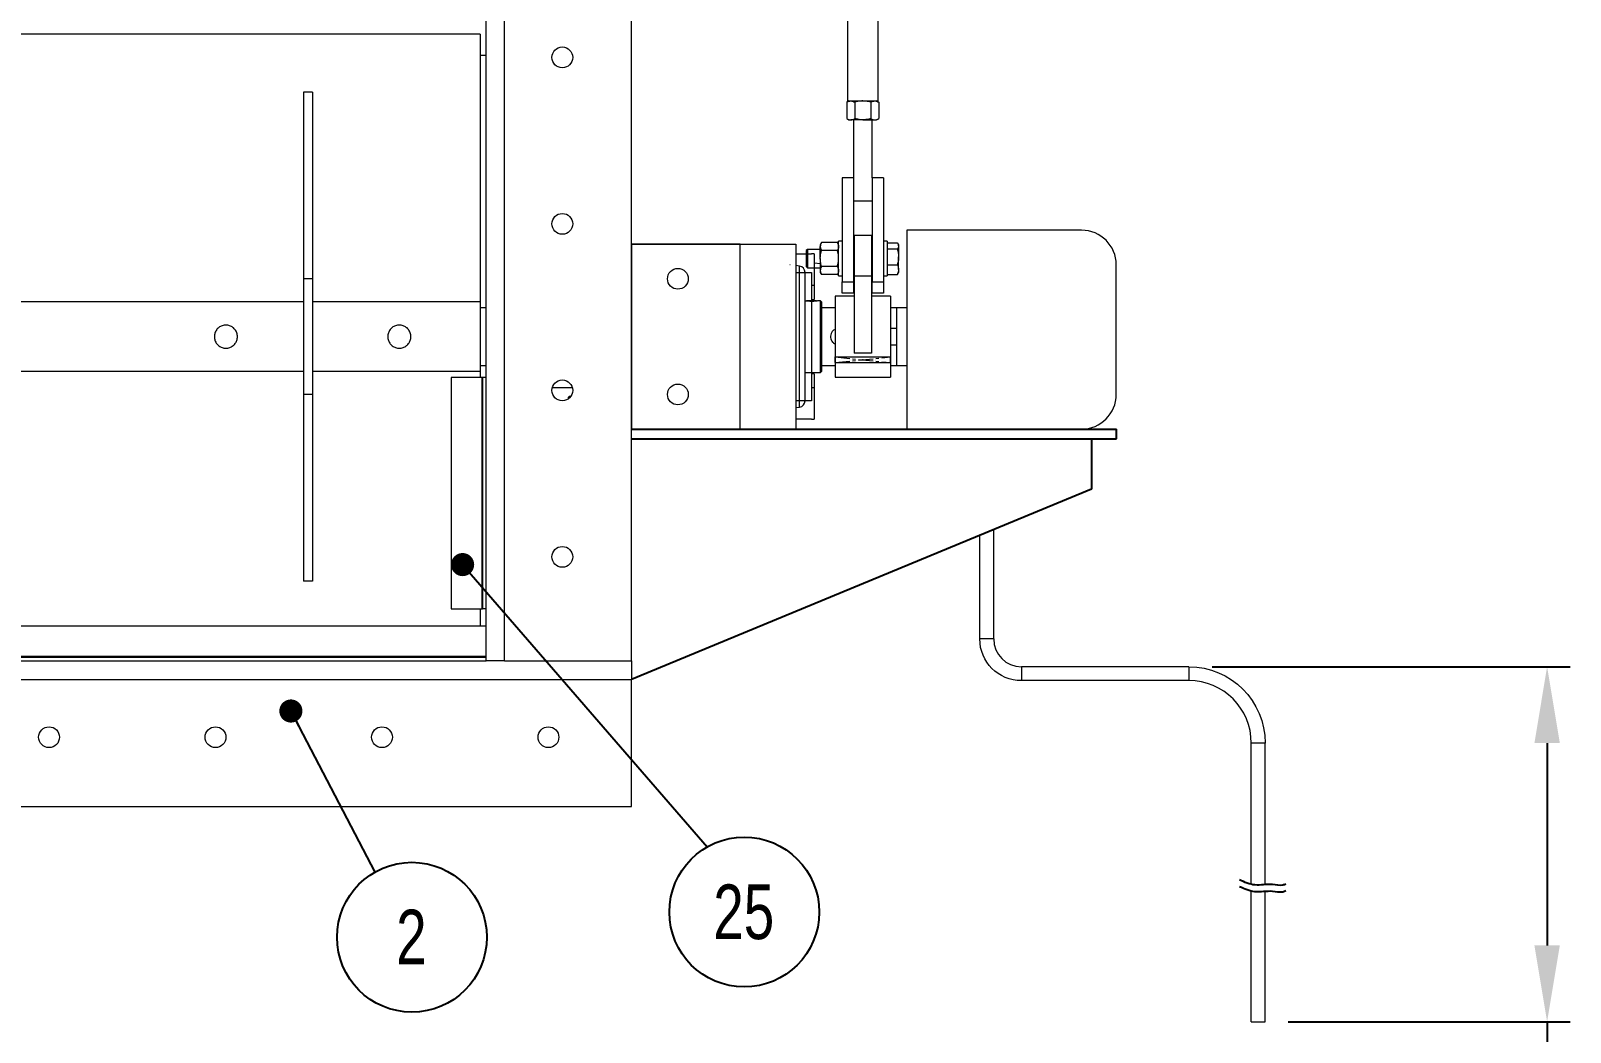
# Model space of a CAD drawing. Header units: millimetres. Extents: x 953 to 17674, y 376 to 6295.
# Drawn here: x 2874 to 4206, y 3808 to 4674 of the extents above; entities that cross this region are included whole.
import ezdxf

# ---------------------------------------------------------------- set-up
doc = ezdxf.new("R2010")
doc.units = ezdxf.units.MM
doc.linetypes.add('CENTERX2', pattern=[20.32, 12.7, -2.54, 2.54, -2.54])
doc.layers.add('SHEET', color=179, linetype='Continuous')
doc.styles.add('SLDTEXTSTYLE0', font='TXT', dxfattribs={"width": 0.75})
doc.styles.get("Standard").update_dxf_attribs({"font": 'arial.ttf'})
doc.dimstyles.new('Copy of ISO-25', dxfattribs={"dimscale": 20, "dimtxt": 3.5, "dimasz": 3.302, "dimexe": 1, "dimexo": 1, "dimgap": 1.524, "dimtad": 1, "dimtih": 1, "dimtoh": 1, "dimlfac": 20, "dimzin": 0, "dimtxsty": 'Standard', "dimcen": 2.5, "dimazin": 0, "dimtfac": 1, "dimtmove": 0, "dimatfit": 3, "dimfxl": 1, "dimtzin": 0, "dimarcsym": 0})
doc.dimstyles.new('SLDDIMSTYLE1', dxfattribs={"dimtxt": 0.18, "dimasz": 3.302, "dimexe": 0, "dimexo": 0.0625, "dimgap": 0, "dimtad": 0, "dimtih": 1, "dimtoh": 1, "dimdec": 0, "dimrnd": 1e-09, "dimzin": 0, "dimdsep": 46, "dimtxsty": 'Standard', "dimsah": 1, "dimcen": 0.09, "dimadec": 0, "dimazin": 0, "dimtfac": 3.302, "dimtdec": 0, "dimtofl": 0, "dimtmove": 0, "dimatfit": 3, "dimfxl": 1, "dimfrac": 2, "dimtolj": 1, "dimtzin": 0, "dimarcsym": 0})

# ---------------------------------------------------------------- blocks, each defined once
blk = doc.blocks.new('*D4')
at = {"color": 0, "lineweight": -2, "transparency": 16777216}
for p, q in [((3895.9, 4123.9), (4205.8, 4123.9)), ((4185.8, 4057.8), (4185.8, 3882.9)), ((3961.9, 3816.9), (4205.8, 3816.9)), ((4185.8, 3816.9), (4185.8, 3605.1)), ((4185.8, 3605.1), (3953.1, 3605.1))]:
    blk.add_line(p, q, dxfattribs=at)
at = {"color": 0, "transparency": 16777216}
for points in [[(4174.8, 4057.8), (4196.8, 4057.8), (4185.8, 4123.9)], [(4174.8, 3882.9), (4196.8, 3882.9), (4185.8, 3816.9)]]:
    blk.add_solid(points, dxfattribs=at)
at = {"layer": 'Defpoints', "color": 0, "transparency": 16777216}
for p in [(3875.9, 4123.9), (3941.9, 3816.9), (4185.8, 3816.9)]:
    blk.add_point(p, dxfattribs=at)
at = {"color": 0, "transparency": 16777216, "insert": (4054.2, 3671.3), "char_height": 70, "attachment_point": 5}
blk.add_mtext('1400', dxfattribs=at)

msp = doc.modelspace()

# ---------------------------------------------------------------- linework, layer by layer
at = {"linetype": 'Continuous', "lineweight": 20}
for p, q in [((3267.84457, 4128.92175), (3267.84457, 5748.92172)), ((3283.8446, 4128.92175), (3283.8446, 5748.92172)), ((3393.84461, 4128.92175), (3393.84461, 5748.92172)), ((3580.4447, 5436.52169), (3580.4447, 4613.27429)), ((3607.14448, 4613.27429), (3607.14448, 5432.42169)), ((3262.84458, 4670.92175), (1652.84466, 4670.92175)), ((3262.84458, 4670.92175), (3262.84458, 4439.42173)), ((3262.84458, 4652.75015), (3267.84457, 4652.75015)), ((3117.8446, 4620.92174), (3109.84459, 4620.92174)), ((3109.84459, 4620.92174), (3109.84459, 4459.42171)), ((3117.8446, 4620.92174), (3117.8446, 4459.42171)), ((3581.79462, 4613.27429), (3579.93806, 4612.20254)), ((3579.93806, 4612.20254), (3579.93806, 4597.94612)), ((3580.4447, 4613.27429), (3607.14448, 4613.27429)), ((3586.86626, 4612.20254), (3586.86626, 4597.94612)), ((3600.72267, 4612.20254), (3600.72267, 4597.94612)), ((3607.65088, 4612.20254), (3605.79455, 4613.27429)), ((3607.65088, 4612.20254), (3607.65088, 4597.94612)), ((3579.93806, 4597.94612), (3581.79462, 4596.87431)), ((3581.79462, 4596.87431), (3583.40228, 4596.87431)), ((3593.79447, 4596.87431), (3583.40228, 4596.87431)), ((3585.79457, 4596.87431), (3585.79457, 4546.8743)), ((3593.79447, 4596.87431), (3604.18689, 4596.87431)), ((3601.7946, 4546.8743), (3601.7946, 4596.87431)), ((3604.18689, 4596.87431), (3605.79455, 4596.87431)), ((3605.79455, 4596.87431), (3607.65088, 4597.94612)), ((3575.89448, 4546.8743), (3575.89448, 4456.87433)), ((3585.89447, 4546.8743), (3575.89448, 4546.8743)), ((3585.89447, 4546.8743), (3585.89447, 4456.87433)), ((3611.79459, 4546.8743), (3601.7946, 4546.8743)), ((3601.7946, 4546.8743), (3601.7946, 4456.87433)), ((3611.79459, 4546.8743), (3611.79459, 4456.87433)), ((3585.89447, 4526.87432), (3601.7946, 4526.87432)), ((3393.84461, 4489.42177), (3535.84469, 4489.42177)), ((3393.84461, 4489.42174), (3393.84461, 4329.42175)), ((3487.84459, 4489.42174), (3393.84461, 4489.42174)), ((3487.84459, 4329.42175), (3487.84459, 4489.42174)), ((3487.84459, 4489.42174), (3497.0014, 4489.42174)), ((3487.84459, 4489.42174), (3497.0014, 4489.42174)), ((3535.84469, 4489.42177), (3535.84469, 4329.42178)), ((3558.06649, 4490.73072), (3556.99456, 4488.87433)), ((3556.99456, 4488.87433), (3556.99456, 4487.26662)), ((3571.82277, 4490.73072), (3558.06649, 4490.73072)), ((3572.89469, 4488.87433), (3571.82277, 4490.73072)), ((3575.89448, 4491.8743), (3572.89469, 4491.8743)), ((3572.89469, 4476.87431), (3572.89469, 4491.8743)), ((3601.34447, 4496.87435), (3586.3446, 4496.87435)), ((3586.3446, 4496.87435), (3586.3446, 4461.70678)), ((3601.34447, 4496.87435), (3601.34447, 4461.70678)), ((3614.79461, 4491.8743), (3611.79459, 4491.8743)), ((3614.79461, 4491.8743), (3614.79461, 4490.73769)), ((3614.79461, 4490.73769), (3614.79461, 4461.87432)), ((3614.79461, 4490.61056), (3623.72267, 4490.61056)), ((3624.7946, 4488.87433), (3624.22645, 4489.85817)), ((3624.7946, 4487.96501), (3624.7946, 4488.87433)), ((3624.7946, 4487.96501), (3624.7946, 4478.45139)), ((3535.84469, 4480.92179), (3549.44456, 4480.92179)), ((3545.89618, 4484.87433), (3544.79468, 4483.77283)), ((3544.79468, 4483.77283), (3544.79468, 4483.2501)), ((3544.79468, 4483.2501), (3544.79468, 4469.97585)), ((3556.99456, 4484.87433), (3545.89618, 4484.87433)), ((3545.89618, 4484.87433), (3545.89618, 4484.26815)), ((3545.89618, 4484.26815), (3545.89618, 4468.87435)), ((3551.84472, 4480.92179), (3549.44456, 4480.92179)), ((3551.84472, 4480.92179), (3551.84472, 4453.60808)), ((3556.99456, 4476.87431), (3556.99456, 4487.26662)), ((3556.99456, 4476.87431), (3556.99456, 4466.482)), ((3571.82277, 4483.80252), (3558.06649, 4483.80252)), ((3572.89469, 4461.87432), (3572.89469, 4476.87431)), ((3586.3446, 4484.87433), (3585.89447, 4484.87433)), ((3601.7946, 4484.87433), (3601.34447, 4484.87433)), ((3614.79461, 4485.31951), (3623.72267, 4485.31951)), ((3624.7946, 4467.36069), (3624.7946, 4478.45139)), ((3539.01899, 4470.40643), (3535.84469, 4470.82432)), ((3535.84469, 4464.92176), (3549.44456, 4464.92176)), ((3539.01899, 4409.42173), (3539.01899, 4470.40643)), ((3543.84458, 4409.42173), (3543.84458, 4464.90391)), ((3544.79468, 4469.97585), (3545.89618, 4468.87435)), ((3545.89618, 4468.87435), (3556.99456, 4468.87435)), ((3549.44456, 4464.92176), (3549.44456, 4353.92176)), ((3557.19984, 4472.22577), (3551.84472, 4472.93078)), ((3556.99456, 4466.482), (3556.99456, 4464.87435)), ((3556.99456, 4464.87435), (3558.06649, 4463.0179)), ((3571.82277, 4469.9461), (3558.06649, 4469.9461)), ((3571.82277, 4463.0179), (3558.06649, 4463.0179)), ((3571.82277, 4463.0179), (3572.89469, 4464.87435)), ((3572.89469, 4461.87432), (3575.89448, 4461.87432)), ((3585.89447, 4468.87435), (3586.3446, 4468.87435)), ((3601.34447, 4461.70678), (3586.3446, 4461.70678)), ((3586.3446, 4461.70678), (3586.3446, 4395.18746)), ((3601.34447, 4468.87435), (3601.7946, 4468.87435)), ((3601.34447, 4461.70678), (3601.34447, 4395.18746)), ((3611.79459, 4461.87432), (3614.79461, 4461.87432)), ((3614.79461, 4471.58327), (3623.72267, 4471.58327)), ((3614.79461, 4463.13812), (3623.72267, 4463.13812)), ((3623.72267, 4463.13812), (3624.10557, 4463.90601)), ((3624.22645, 4463.89045), (3624.7946, 4464.87435)), ((3624.7946, 4467.36069), (3624.7946, 4464.87435)), ((3117.8446, 4459.42171), (3109.84459, 4459.42171)), ((3109.84459, 4459.42171), (3109.84459, 4359.42175)), ((3117.8446, 4459.42171), (3117.8446, 4359.42175)), ((3551.84472, 4453.60808), (3549.44456, 4453.60808)), ((3551.84472, 4453.60808), (3551.84472, 4441.56723)), ((3575.89448, 4456.87433), (3585.89447, 4456.87433)), ((3575.89448, 4446.87434), (3575.89448, 4456.87433)), ((3585.89447, 4456.87433), (3585.89447, 4446.87434)), ((3601.7946, 4456.87433), (3611.79459, 4456.87433)), ((3601.7946, 4446.87434), (3601.7946, 4456.87433)), ((3611.79459, 4456.87433), (3611.79459, 4446.87434)), ((3109.84459, 4439.42173), (2789.84467, 4439.42173)), ((3262.84458, 4439.42173), (3117.8446, 4439.42173)), ((3262.84458, 4439.42173), (3262.84458, 4409.42173)), ((3545.12108, 4440.32173), (3544.95991, 4440.16038)), ((3553.76804, 4440.32173), (3545.12108, 4440.32173)), ((3549.44456, 4441.79805), (3551.84472, 4441.56723)), ((3553.9316, 4440.15818), (3553.76804, 4440.32173)), ((3557.34456, 4440.32173), (3555.11582, 4440.32173)), ((3558.44462, 4439.22173), (3557.34456, 4440.32173)), ((3557.34456, 4409.42173), (3557.34456, 4440.32173)), ((3558.44462, 4409.42173), (3558.44462, 4439.22173)), ((3586.3446, 4444.42173), (3569.84461, 4444.42173)), ((3569.84461, 4444.42173), (3569.84461, 4374.42174)), ((3585.89447, 4446.87434), (3575.89448, 4446.87434)), ((3617.84446, 4444.42173), (3601.34447, 4444.42173)), ((3611.79459, 4446.87434), (3601.7946, 4446.87434)), ((3617.84446, 4444.42173), (3617.84446, 4374.42174)), ((3267.84457, 4434.42174), (3262.84458, 4434.42174)), ((3569.84461, 4434.42174), (3558.44462, 4434.42174)), ((3631.8183, 4434.42174), (3617.84446, 4434.42174)), ((3622.84458, 4434.42174), (3622.84458, 4416.42173)), ((3262.84458, 4409.42173), (3262.84458, 4379.42173)), ((3539.01899, 4348.43706), (3539.01899, 4409.42173)), ((3543.84458, 4353.93959), (3543.84458, 4409.42173)), ((3557.34456, 4378.52173), (3557.34456, 4409.42173)), ((3558.44462, 4379.62174), (3558.44462, 4409.42173)), ((3622.84458, 4416.42173), (3617.84446, 4416.42173)), ((3622.84458, 4416.42173), (3622.84458, 4402.42173)), ((3601.34447, 4395.18746), (3586.3446, 4395.18746)), ((3617.84446, 4402.42173), (3622.84458, 4402.42173)), ((3622.84458, 4402.42173), (3622.84458, 4384.42173)), ((3262.84458, 4384.42173), (3267.84457, 4384.42173)), ((3558.44462, 4384.42173), (3569.84461, 4384.42173)), ((3569.84458, 4386.88911), (3569.84458, 4391.80402)), ((3569.84458, 4391.80402), (3617.84458, 4391.80402)), ((3569.84458, 4386.88911), (3617.84458, 4386.88911)), ((3617.84446, 4384.42173), (3631.8183, 4384.42173)), ((3617.84458, 4386.88911), (3617.84458, 4391.80402)), ((2789.84467, 4379.42173), (3109.84459, 4379.42173)), ((3117.8446, 4379.42173), (3262.84458, 4379.42173)), ((3237.8446, 4373.92174), (3237.8446, 4173.92175)), ((3264.10796, 4373.92174), (3237.8446, 4373.92174)), ((3262.84458, 4379.42173), (3262.84458, 4373.92174)), ((3264.84455, 4373.92174), (3264.10796, 4373.92174)), ((3264.10796, 4373.92174), (3264.10796, 4173.92175)), ((3267.84457, 4373.92174), (3264.84455, 4373.92174)), ((3264.84455, 4373.92174), (3264.84455, 4173.92175)), ((3543.84458, 4378.52173), (3557.34456, 4378.52173)), ((3551.84472, 4377.27632), (3549.44456, 4377.04547)), ((3551.84472, 4377.27632), (3551.84472, 4365.23547)), ((3557.34456, 4378.52173), (3558.44462, 4379.62174)), ((3569.84461, 4374.42174), (3617.84446, 4374.42174)), ((3117.8446, 4359.42175), (3109.84459, 4359.42175)), ((3109.84459, 4359.42175), (3109.84459, 4197.92175)), ((3117.8446, 4359.42175), (3117.8446, 4197.92175)), ((3325.19878, 4365.42174), (3342.49045, 4365.42174)), ((3339.8086, 4357.70475), (3338.84455, 4356.74077)), ((3338.84455, 4356.74077), (3338.84455, 4355.43843)), ((3341.17831, 4357.70475), (3339.8086, 4357.70475)), ((3339.8086, 4357.70475), (3339.8086, 4356.1815)), ((3551.84472, 4365.23547), (3549.44456, 4365.23547)), ((3551.84472, 4365.23547), (3551.84472, 4337.92176)), ((3549.44456, 4353.92176), (3535.84469, 4353.92176)), ((3535.84469, 4348.01916), (3539.01899, 4348.43706)), ((3393.84461, 4329.42175), (3487.84459, 4329.42175)), ((3497.0014, 4329.42178), (3487.84459, 4329.42178)), ((3535.84469, 4329.42178), (3487.84459, 4329.42178)), ((3497.0014, 4329.42175), (3487.84459, 4329.42175)), ((3549.44456, 4337.92176), (3535.84469, 4337.92176)), ((3549.44456, 4337.92176), (3551.84472, 4337.92176)), ((3117.8446, 4197.92175), (3109.84459, 4197.92175)), ((3237.8446, 4173.92175), (3264.10796, 4173.92175)), ((3262.84458, 4173.92175), (3262.84458, 4158.92175)), ((3264.10796, 4173.92175), (3264.84455, 4173.92175)), ((3267.84457, 4173.92175), (3264.84455, 4173.92175)), ((3267.84457, 4158.92175), (1647.84466, 4158.92175)), ((3267.84457, 4132.65835), (1647.84466, 4132.65835)), ((3267.84457, 4131.92176), (1647.84466, 4131.92176)), ((1647.84466, 4128.92175), (3267.84457, 4128.92175)), ((3283.8446, 4128.92175), (3267.84457, 4128.92175)), ((3283.8446, 4128.92175), (3393.84461, 4128.92175)), ((3393.84461, 4128.92175), (3393.84461, 4112.92175)), ((1521.84466, 4112.92175), (3393.84461, 4112.92175)), ((3393.84461, 4002.92175), (3393.84461, 4112.92175)), ((1521.84466, 4002.92175), (3393.84461, 4002.92175))]:
    msp.add_line(p, q, dxfattribs=at)
at = {"color": 0, "linetype": 'Continuous', "lineweight": 0, "extrusion": (2e-16, 1, -2e-16)}
for p, q in [((3631.8183, 4501.49061), (3631.8183, 4329.42178)), ((3783.04922, 4501.49061), (3631.8183, 4501.49061)), ((3813.04922, 4359.42178), (3813.04922, 4471.49061)), ((3631.8183, 4329.42178), (3783.04922, 4329.42178))]:
    msp.add_line(p, q, dxfattribs=at)
at = {"linetype": 'CENTERX2', "lineweight": 20}
for p, q in [((3569.84458, 4386.88911), (3617.84458, 4391.80402)), ((3569.84458, 4391.80402), (3617.84458, 4386.88911))]:
    msp.add_line(p, q, dxfattribs=at)
for p, q in [((3393.84461, 4329.42175), (3813.26576, 4329.42175)), ((3813.26576, 4321.0342), (3813.26576, 4329.42175)), ((3393.84461, 4321.0342), (3813.26576, 4321.0342)), ((3791.7305, 4321.0342), (3791.7305, 4277.45679)), ((3791.7305, 4277.45679), (3393.84461, 4112.92175))]:
    msp.add_line(p, q)
at = {"color": 0, "linetype": 'Continuous', "lineweight": 0, "extrusion": (1, -3.83697e-16, -2e-16)}
for p, q in [((3695.02749, 4147.88453), (3695.02749, 4237.46785)), ((3707.02749, 4147.88453), (3707.02749, 4242.43013)), ((3707.02749, 4147.88453), (3695.02749, 4147.88453)), ((3731.02749, 4123.88453), (3731.02749, 4111.88453)), ((3875.89899, 4123.88453), (3731.02749, 4123.88453)), ((3875.89899, 4123.88453), (3875.89899, 4111.88453)), ((3875.89899, 4111.88453), (3731.02749, 4111.88453)), ((3941.89899, 4057.88453), (3929.89899, 4057.88453)), ((3929.89899, 3935.67354), (3929.89899, 4057.88453)), ((3941.89899, 3935.38673), (3941.89899, 4057.88453)), ((3929.89899, 3816.8992), (3929.89899, 3929.76041)), ((3941.89899, 3816.8992), (3941.89899, 3929.47361)), ((3929.89899, 3816.8992), (3941.89899, 3816.8992))]:
    msp.add_line(p, q, dxfattribs=at)
at = {"linetype": 'Continuous', "lineweight": 20}
for centre in [(3333.84459, 4650.92173), (3333.84459, 4506.92173), (3433.84459, 4459.42174), (3333.84459, 4362.92174), (3433.84459, 4359.42174), (3333.84459, 4218.92175), (2889.84461, 4062.92175), (3033.8446, 4062.92175), (3177.8446, 4062.92175), (3321.84459, 4062.92175)]:
    msp.add_circle(centre, 9, dxfattribs=at)
at = {"color": 0, "linetype": 'Continuous', "lineweight": 0}
for centre, radius, start, end in [((3783.04922, 4471.49061), 30, 0, 90), ((3783.04922, 4359.42178), 30, 270, 0), ((3731.02749, 4147.88453), 24, 180, 270), ((3875.89899, 4057.88453), 54, 0, 90)]:
    msp.add_arc(centre, radius, start, end, dxfattribs=at)
at = {"linetype": 'Continuous', "lineweight": 20}
for centre, start, end in [((3538.29458, 4464.90389), 0, 82.5), ((3538.29458, 4353.93959), 277.5, 0)]:
    msp.add_arc(centre, 5.55, start, end, dxfattribs=at)
at = {"color": 0, "linetype": 'Continuous', "lineweight": 0, "extrusion": (-2e-16, -2e-16, -1)}
for centre, radius, start, end in [((-3731.02749, 4147.88453), 36, 270, 0), ((-3875.89899, 4057.88453), 66, 90, 180)]:
    msp.add_arc(centre, radius, start, end, dxfattribs=at)
at = {"linetype": 'Continuous', "lineweight": 20}
for points, knots in [([(3579.93806, 4612.20254), (3580.5007, 4612.5021), (3581.63629, 4613.1067), (3582.81006, 4613.21809), (3583.40228, 4613.27429)], [0, 0, 0, 0, 0.4954624098, 1, 1, 1, 1]), ([(3583.40228, 4613.27429), (3583.48437, 4613.27303), (3584.10603, 4613.26349), (3585.27866, 4613.02919), (3586.33384, 4612.47976), (3586.86626, 4612.20254)], [0, 0, 0, 0, 0.0700915077, 0.5307936586, 1, 1, 1, 1]), ([(3593.79447, 4613.27429), (3593.16451, 4613.25838), (3590.81943, 4613.19915), (3588.53617, 4612.62353), (3586.86626, 4612.20254)], [0, 0, 0, 0, 0.26863003178, 1, 1, 1, 1]), ([(3600.72267, 4612.20254), (3600.14105, 4612.36433), (3597.88272, 4612.99252), (3595.53646, 4613.15423), (3593.79447, 4613.27429)], [0, 0, 0, 0, 0.257546724, 1, 1, 1, 1]), ([(3600.72267, 4612.20254), (3601.28531, 4612.5021), (3602.42089, 4613.1067), (3603.59468, 4613.21809), (3604.18689, 4613.27429)], [0, 0, 0, 0, 0.4954660361, 1, 1, 1, 1]), ([(3604.18689, 4613.27429), (3604.26898, 4613.27303), (3604.89058, 4613.26349), (3606.06333, 4613.02917), (3607.11847, 4612.47976), (3607.65088, 4612.20254)], [0, 0, 0, 0, 0.070098347, 0.5307898791, 1, 1, 1, 1]), ([(3579.93806, 4597.94612), (3580.5007, 4597.64657), (3581.63629, 4597.04197), (3582.81007, 4596.93053), (3583.40228, 4596.87431)], [0, 0, 0, 0, 0.4954620612, 1, 1, 1, 1]), ([(3583.40228, 4596.87431), (3583.48437, 4596.87559), (3584.10603, 4596.8853), (3585.27867, 4597.11933), (3586.33385, 4597.66885), (3586.86626, 4597.94612)], [0, 0, 0, 0, 0.0700915245, 0.5307922944, 1, 1, 1, 1]), ([(3593.79447, 4596.87431), (3593.16451, 4596.89022), (3590.81943, 4596.94945), (3588.53617, 4597.5251), (3586.86626, 4597.94612)], [0, 0, 0, 0, 0.2686295941, 1, 1, 1, 1]), ([(3600.72267, 4597.94612), (3600.14105, 4597.78433), (3597.88272, 4597.15614), (3595.53646, 4596.9944), (3593.79447, 4596.87431)], [0, 0, 0, 0, 0.2575464652, 1, 1, 1, 1]), ([(3600.72267, 4597.94612), (3601.28531, 4597.64657), (3602.42089, 4597.04197), (3603.59468, 4596.93053), (3604.18689, 4596.87431)], [0, 0, 0, 0, 0.49546568754, 1, 1, 1, 1]), ([(3604.18689, 4596.87431), (3604.26898, 4596.87559), (3604.89058, 4596.88529), (3606.06334, 4597.11934), (3607.11847, 4597.66885), (3607.65088, 4597.94612)], [0, 0, 0, 0, 0.07009836384, 0.53078851489, 1, 1, 1, 1]), ([(3558.06649, 4490.73072), (3557.76689, 4490.16815), (3557.16218, 4489.0327), (3557.05077, 4487.85887), (3556.99456, 4487.26662)], [0, 0, 0, 0, 0.49545562248, 1, 1, 1, 1]), ([(3571.82277, 4490.73072), (3572.12237, 4490.16815), (3572.72707, 4489.0327), (3572.83848, 4487.85887), (3572.89469, 4487.26662)], [0, 0, 0, 0, 0.49545562248, 1, 1, 1, 1]), ([(3623.72267, 4490.61056), (3623.85363, 4490.42816), (3624.22727, 4489.90774), (3624.68343, 4489.02651), (3624.75738, 4488.3204), (3624.7946, 4487.96501)], [0, 0, 0, 0, 0.21136422638, 0.60307604257, 1, 1, 1, 1]), ([(3624.7946, 4487.96501), (3624.78274, 4487.75699), (3624.73168, 4486.86179), (3624.16086, 4485.98928), (3623.72267, 4485.31951)], [0, 0, 0, 0, 0.2323627422, 1, 1, 1, 1]), ([(3556.99456, 4487.26662), (3556.99589, 4487.18451), (3557.00592, 4486.56272), (3557.23941, 4485.39028), (3557.78912, 4484.335), (3558.06649, 4483.80252)], [0, 0, 0, 0, 0.07009521932, 0.53078519315, 1, 1, 1, 1]), ([(3556.99456, 4476.87431), (3557.01051, 4477.50429), (3557.0699, 4479.84937), (3557.64551, 4482.13263), (3558.06649, 4483.80252)], [0, 0, 0, 0, 0.2686385884, 1, 1, 1, 1]), ([(3558.06649, 4469.9461), (3557.90461, 4470.52775), (3557.2761, 4472.78601), (3557.11452, 4475.13232), (3556.99456, 4476.87431)], [0, 0, 0, 0, 0.25756158633, 1, 1, 1, 1]), ([(3572.89469, 4487.26662), (3572.89337, 4487.18451), (3572.88335, 4486.56272), (3572.64945, 4485.39031), (3572.1, 4484.335), (3571.82277, 4483.80252)], [0, 0, 0, 0, 0.07009552404, 0.53079083767, 1, 1, 1, 1]), ([(3572.89469, 4476.87431), (3572.87874, 4477.50429), (3572.81935, 4479.84937), (3572.24374, 4482.13263), (3571.82277, 4483.80252)], [0, 0, 0, 0, 0.2686385884, 1, 1, 1, 1]), ([(3571.82277, 4469.9461), (3571.98455, 4470.52775), (3572.61272, 4472.78609), (3572.77455, 4475.13234), (3572.89469, 4476.87431)], [0, 0, 0, 0, 0.2575542172, 1, 1, 1, 1]), ([(3623.72267, 4485.31951), (3624.02228, 4484.20409), (3624.62697, 4481.95282), (3624.73839, 4479.62557), (3624.7946, 4478.45139)], [0, 0, 0, 0, 0.49546374991, 1, 1, 1, 1]), ([(3624.7946, 4478.45139), (3624.79328, 4478.28857), (3624.78325, 4477.05572), (3624.54975, 4474.73123), (3624.00005, 4472.63898), (3623.72267, 4471.58327)], [0, 0, 0, 0, 0.0700972324, 0.5307851965, 1, 1, 1, 1]), ([(3531.1116, 4471.44743), (3531.11168, 4471.44741), (3531.15615, 4471.43629), (3531.01694, 4471.4568), (3530.77618, 4471.4768), (3530.68555, 4471.48432)], [0, 0, 0, 0, 0.0011170992, 0.6239631933, 1, 1, 1, 1]), ([(3558.06649, 4469.9461), (3557.76689, 4469.38354), (3557.16219, 4468.2481), (3557.05077, 4467.07425), (3556.99456, 4466.482)], [0, 0, 0, 0, 0.4954592487, 1, 1, 1, 1]), ([(3556.99456, 4466.482), (3556.99589, 4466.39989), (3557.00591, 4465.77818), (3557.23942, 4464.60561), (3557.78912, 4463.55037), (3558.06649, 4463.0179)], [0, 0, 0, 0, 0.0701020582, 0.5307814136, 1, 1, 1, 1]), ([(3571.82277, 4469.9461), (3572.12237, 4469.38354), (3572.72707, 4468.2481), (3572.83848, 4467.07425), (3572.89469, 4466.482)], [0, 0, 0, 0, 0.4954592487, 1, 1, 1, 1]), ([(3572.89469, 4466.482), (3572.89337, 4466.39989), (3572.88335, 4465.77818), (3572.64944, 4464.60564), (3572.1, 4463.55037), (3571.82277, 4463.0179)], [0, 0, 0, 0, 0.07010236289, 0.53078705802, 1, 1, 1, 1]), ([(3623.72267, 4471.58327), (3624.02228, 4470.8975), (3624.62698, 4469.51339), (3624.73839, 4468.08259), (3624.7946, 4467.36069)], [0, 0, 0, 0, 0.4954570416, 1, 1, 1, 1]), ([(3624.7946, 4467.36069), (3624.79328, 4467.26058), (3624.78325, 4466.50257), (3624.54974, 4465.07349), (3624.00004, 4463.78718), (3623.72267, 4463.13812)], [0, 0, 0, 0, 0.07010217398, 0.53078424252, 1, 1, 1, 1]), ([(3555.11582, 4440.32093), (3555.06639, 4440.31308), (3554.96678, 4440.29725), (3554.15156, 4440.17895), (3552.9051, 4440.03321), (3551.22702, 4439.90421), (3549.2681, 4439.85691), (3547.26958, 4439.92451), (3545.50698, 4440.08157), (3544.30508, 4440.23852), (3543.74834, 4440.32469), (3543.81681, 4440.31421), (3543.83409, 4440.31157)], [0, 0, 0, 0, 0.0926160399, 0.1866510934, 0.286262075, 0.3941815297, 0.5091459769, 0.6274455553, 0.7455643835, 0.8594485694, 0.9645292612, 1, 1, 1, 1]), ([(3032.84457, 4409.42173), (3032.94914, 4410.51279), (3033.15816, 4412.69359), (3034.78006, 4415.6164), (3037.21151, 4417.91713), (3040.34107, 4419.30429), (3043.72234, 4419.56466), (3046.91626, 4418.74288), (3049.67961, 4416.96702), (3051.77926, 4414.33073), (3052.89919, 4411.09183), (3052.87918, 4407.71903), (3051.80673, 4404.60669), (3049.79738, 4401.98), (3046.9759, 4400.10054), (3043.65799, 4399.26512), (3040.3285, 4399.56395), (3037.32282, 4400.87408), (3034.87083, 4403.09643), (3033.17101, 4406.06092), (3032.9517, 4408.31876), (3032.84457, 4409.42173)], [0, 0, 0, 0, 0.051721289, 0.1033809537, 0.1566633401, 0.2114492018, 0.2643674281, 0.3148872514, 0.3662423114, 0.4202732749, 0.4748118813, 0.526978781, 0.5776545732, 0.6296805226, 0.6840620258, 0.7382978028, 0.7897500673, 0.8402505292, 0.8929665071, 0.9477133342, 1, 1, 1, 1]), ([(3182.84466, 4409.42173), (3182.94918, 4410.51279), (3183.1581, 4412.6936), (3184.78004, 4415.6164), (3187.21148, 4417.91713), (3190.34104, 4419.30429), (3193.7223, 4419.56465), (3196.91624, 4418.74288), (3199.67956, 4416.96698), (3201.77941, 4414.3308), (3202.89906, 4411.09181), (3202.87936, 4407.71901), (3201.80665, 4404.60671), (3199.79737, 4401.98), (3196.97586, 4400.10054), (3193.65796, 4399.26512), (3190.32848, 4399.56395), (3187.32279, 4400.87408), (3184.87081, 4403.09643), (3183.17095, 4406.06091), (3182.95174, 4408.31876), (3182.84466, 4409.42173)], [0, 0, 0, 0, 0.0517209541, 0.1033805914, 0.1566629494, 0.211448782, 0.2643669802, 0.3148867766, 0.3662418093, 0.4202739061, 0.4748118715, 0.5269787326, 0.5776551084, 0.6296810302, 0.6840625045, 0.7382982527, 0.7897504898, 0.8402509248, 0.8929668747, 0.9477136727, 1, 1, 1, 1]), ([(3569.84461, 4415.65018), (3569.40525, 4415.44359), (3568.25569, 4414.90305), (3566.87891, 4413.30177), (3565.91197, 4411.12662), (3565.74957, 4408.75032), (3566.34571, 4406.47934), (3567.65928, 4404.59432), (3568.91498, 4403.42852), (3569.75713, 4403.16985), (3569.84461, 4403.14298)], [0, 0, 0, 0, 0.0924485537, 0.2418890092, 0.3939390767, 0.542136916, 0.6862527804, 0.8319430586, 0.9825441256, 1, 1, 1, 1])]:
    msp.add_open_spline(points, degree=3, knots=knots, dxfattribs=at)
for points in [[(3959.84701, 3935.94552), (3957.07837, 3934.96938), (3948.30756, 3935.45631), (3933.03989, 3935.13169), (3919.72124, 3939.51401)], [(3959.84701, 3930.0324), (3957.07837, 3929.05626), (3948.30756, 3929.54318), (3933.03989, 3929.21857), (3919.72124, 3933.60089)]]:
    msp.add_spline(points, degree=3)
msp.add_point((3593.84458, 4389.34656), dxfattribs=at)
at = {"layer": 'SHEET', "color": 0}
for centre in [(3491.28409, 3911.7386), (3203.77508, 3889.94282)]:
    msp.add_circle(centre, 64.80461, dxfattribs=at)

# ---------------------------------------------------------------- texts
at = {"layer": 'SHEET', "color": 0, "char_height": 47.25, "attachment_point": 2, "style": 'SLDTEXTSTYLE0'}
for s, insert in [('25', (3490.80831, 3935.55096)), ('2', (3203.29929, 3913.75519))]:
    msp.add_mtext(s, dxfattribs=dict(at, insert=insert))

# ---------------------------------------------------------------- dimensions: what is measured, and where the dimension line sits
dim = msp.add_linear_dim(base=(4185.77758, 3816.8992), p1=(3875.89899, 4123.88453), p2=(3941.89899, 3816.8992), angle=90, text='1400', dimstyle='Copy of ISO-25')
dim.commit()
dim.dimension.update_dxf_attribs({"geometry": '*D4', "text_midpoint": (4054.18912, 3605.05219), "dimtype": 160})

# ---------------------------------------------------------------- leaders
at = {"layer": 'SHEET', "color": 0}
for points in [[(3247.6177, 4212.22194), (3459.12565, 3968.00113)], [(3099.0438, 4085.59727), (3171.61664, 3946.20536)]]:
    msp.add_leader(points, dimstyle='SLDDIMSTYLE1', override={"dimasz": 20, "dimldrblk": 'Dot'}, dxfattribs=at)

doc.saveas('drawing.dxf')
